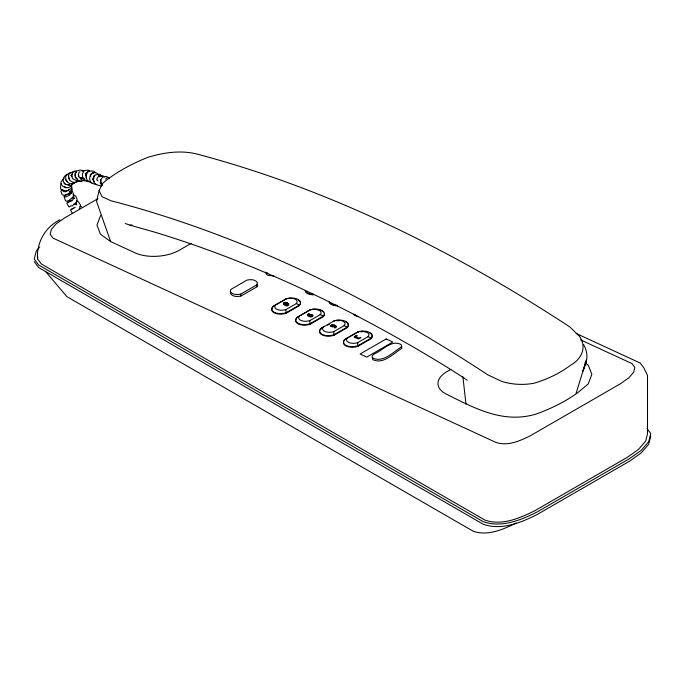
<?xml version="1.0" encoding="UTF-8"?>
<svg xmlns="http://www.w3.org/2000/svg" width="685" height="685" viewBox="0 0 685 685"><rect width="100%" height="100%" fill="white"/><g stroke="black" fill="none" stroke-linecap="round" stroke-linejoin="round"><path stroke-width="1.03" d="M60.914 183.477L60.537 188.795L61.205 189.574L66.376 191.004L69.048 190.062L71.283 188.118L71.523 183.888M73.997 196.809L73.877 198.153L72.028 200.756L68.08 202.503M99.094 190.644L102.039 196.698L111.15 200.851L114.438 201.647A1595.022 920.888 60 0 1 484.304 372.529L487.711 374.815L501.959 381.468A42.77 26.646 4.3 0 0 534.583 383.095A120.406 75.007 4.3 0 0 570.365 365.388A42.77 26.646 4.3 0 0 579.724 336.575L570.168 327.216L566.76 324.921A1595.022 920.888 60 0 0 196.895 154.039C180.609 149.972 163.587 152.524 147.763 157.362A120.44 47.462 -12.3 0 0 102.527 183.477L99.094 190.644L96.551 201.407L110.645 241.651M576.205 333.484L640.244 363.041L643.806 367.811L647.513 375.483L647.513 433.785L645.69 441.089L638.48 449.42L626.981 457.529L535.148 510.548C519.992 518.091 502.096 525.96 485.1 520.18L41.331 263.973L37.487 258.827L37.949 256.995M650.75 436.105L648.729 444.205L641.143 452.982L629.318 461.313L537.263 514.469C520.942 522.698 501.548 530.669 483.302 524.282L38.685 267.587L34.25 261.644M576.136 393.164L586.394 360.147L582.866 371.167C587.148 360.969 589.031 354.693 583.543 344.427M94.222 175.103L92.595 179.513L94.41 181.568M100.584 215.552L96.953 225.117L100.489 234.261L110.653 241.591L134.996 252.816A31.459 16.252 -4.7 0 0 179.376 250.188L191.235 243.338M71.454 175.822L72.148 174.127M256.935 284.763L257.397 282.511C255.145 279.249 250.393 279.309 246.917 280.139L230.828 289.43L230.365 291.682C232.617 294.944 237.37 294.884 240.846 294.053L256.935 284.763L257.098 286.724L241.009 296.014C237.532 296.845 232.78 296.905 230.528 293.642L230.417 292.504M257.098 286.724L257.56 284.481M79.169 208.762L80.359 206.682L80.453 204.986L78.492 201.947L76.506 200.414M61.975 189.394L60.879 191.269L62.087 194.591L63.791 195.345C67.541 195.088 70.778 192.613 72.173 189.163L71.548 185.875M72.661 183.717L71.077 186.192L68.646 187.57L65.811 187.707L63.26 186.637L61.581 184.667L60.914 182.064L64.227 178.117M87.483 171.635L85.813 173.844L86.344 178.168M39.721 246.985L36.271 250.975L34.25 259.076L38.685 265.018L483.302 521.713C501.548 528.101 520.942 520.129 537.263 511.901L629.318 458.753L641.143 450.413L648.729 441.637L650.75 433.536L646.948 428.442M71.771 189.848L73.62 194.403L72.85 197.357L68.526 200.688L66.565 201.236L65.495 200.714L64.125 196.715L65.88 194.788L71.189 193.461M71.916 206.219L76.609 202.058L77.071 199.07L75.71 196.124L72.995 194.531M71.24 205.646L68.962 207.007L66.805 203.299L68.183 201.732L71.737 200.14M105.516 179.11L107.425 177.638M59.963 219.825C45.253 226.932 36.476 242.695 37.487 258.827M77.542 180.951L73.355 183.589L69.947 183.743L67.498 182.124L65.726 179.761L65.777 176.156L67.233 174.375L70.461 172.466M69.502 189.291L65.854 191.612L64.03 191.689L62.027 190.336M275.627 304.825L272.801 306.615L272.844 307.171A9.924 5.129 -4.7 0 0 274.642 313.028A9.924 5.129 -4.7 0 0 286.125 313.293L299.473 305.587L299.422 305.031A9.924 5.129 -4.7 0 0 297.632 299.174A9.924 5.129 -4.7 0 0 286.15 298.908L275.627 304.825A7.715 3.99 -4.7 0 0 277.023 309.38A7.715 3.99 -4.7 0 0 285.953 309.586L296.331 303.592L299.422 305.031L286.082 312.737A9.924 5.129 -4.7 0 1 274.599 312.471A9.924 5.129 -4.7 0 1 272.801 306.615L286.15 298.908M323.371 316.616L323.329 316.059L320.229 314.62A7.715 3.99 -4.7 0 0 318.842 310.065A7.715 3.99 -4.7 0 0 309.911 309.86L296.699 317.634L296.751 318.191A9.924 5.129 -4.7 0 0 298.54 324.056A9.924 5.129 -4.7 0 0 310.031 324.322L323.371 316.616A9.924 5.129 -4.7 0 0 324.347 313.422M347.338 337.902L344.504 339.692L344.555 340.248A9.924 5.129 -4.7 0 0 346.345 346.105A9.924 5.129 -4.7 0 0 357.835 346.37L371.176 338.664L371.133 338.107A9.924 5.129 -4.7 0 0 369.335 332.251A9.924 5.129 -4.7 0 0 357.853 331.985L347.338 337.902A7.715 3.99 -4.7 0 0 348.733 342.457A7.715 3.99 -4.7 0 0 357.664 342.663L368.033 336.677L371.133 338.107L357.784 345.814A9.924 5.129 -4.7 0 1 346.302 345.548A9.924 5.129 -4.7 0 1 344.504 339.692L357.853 331.985L357.895 332.542M82.662 180.523L81.001 181.551L78.604 181.516L72.576 178.691L71.642 176.079L72.55 172.457L76.061 170.805M73.68 208.086L71.548 209.19M97.946 198.676L64.673 217.881L56.093 223.926L51.341 229.432L50.133 234.253L53.002 238.097L495.675 442.296C507.585 446.586 520.086 440.875 530.678 435.566L620.327 383.805L628.907 377.76L633.659 372.255L634.867 367.434L631.998 363.598L580.546 339.863M310.048 309.928L296.699 317.634A9.924 5.129 -4.7 0 0 298.497 323.5A9.924 5.129 -4.7 0 0 309.98 323.765L323.329 316.059A9.924 5.129 -4.7 0 0 321.53 310.194A9.924 5.129 -4.7 0 0 310.048 309.928L309.911 309.86M299.533 315.853A7.715 3.99 -4.7 0 0 300.929 320.409A7.715 3.99 -4.7 0 0 309.86 320.614L320.229 314.62M333.955 320.957L320.606 328.663L320.649 329.22A9.924 5.129 -4.7 0 0 322.447 335.085A9.924 5.129 -4.7 0 0 333.929 335.35L347.278 327.644L347.226 327.079A9.924 5.129 -4.7 0 0 345.437 321.222A9.924 5.129 -4.7 0 0 333.955 320.957L333.809 320.888A7.715 3.99 -4.7 0 1 342.74 321.094A7.715 3.99 -4.7 0 1 344.135 325.649L347.226 327.079L333.886 334.785A9.924 5.129 -4.7 0 1 322.395 334.52A9.924 5.129 -4.7 0 1 320.606 328.663L323.431 326.873A7.715 3.99 -4.7 0 0 324.827 331.437A7.715 3.99 -4.7 0 0 333.758 331.643L344.135 325.649M320.649 329.22L322.429 328.192M327.772 325.11L329.545 324.082M450.91 369.301L447.211 371.433A31.459 16.252 -4.7 0 0 447.099 394.483C475.381 408.705 503.68 423.784 535.995 414.1A143.319 74.057 -4.7 0 0 577.977 392.479L588.218 383.942L591.849 374.378L588.312 365.233L584.921 362.785M78.295 181.474L75.581 182.364L72.798 182.21L70.358 180.78L68.808 178.442L68.474 175.805L69.373 173.536L74.442 171.019M76.686 172.449L75.239 173.151L75.196 177.107L77.208 178.751M516.156 523.006C503.167 529.479 487.823 536.278 473.249 531.26L66.865 296.639L45.39 271.311M75.333 207.298L70.461 209.807L72.267 213.215M92.252 179.427L93.845 178.768M71.908 183.443L74.622 182.612L70.427 185.575L65.075 184.025L63.422 181.893L63.011 179.444L63.919 177.329L65.512 175.24L67.173 174.752M83.227 180.583L80.522 181.037L77.902 180.129L75.941 178.083L75.067 175.42L75.427 172.808L76.857 170.89L80.599 169.957L82.748 171.447M102.904 176.285L99.351 176.627L103.058 175.951L104.873 176.858M76.651 204.25L73.406 204.447M125.244 223.516L130.004 225.134L132.068 225.005M274.171 276.098L267.955 275.259L266.551 274.377L265.643 272.159M79.974 171.926L79.263 171.926L78.278 174.786L78.664 176.67L81.926 179.513M72.242 197.811L74.725 198.53M96.731 184.419L93.151 183.743L90.908 182.33C88.613 179.153 89.615 174.589 93.16 172.774L95.292 172.552L97.964 173.725M64.125 196.715L65.803 196.86L69.331 195.345L71.283 192.776L71.137 193.264L71 190.815L71.514 192.768M93.58 173.459L91.841 173.288L93.4 172.397L90.18 174.684L90.745 176.516M86.541 180.891L82.543 180.498L81.369 179.872L79.914 177.535L84.323 178.896M69.639 184.89L65.34 184.376L64.142 183.118M79.914 177.535L83.793 178.52M101.243 186.02L95.695 184.496L93.982 182.338L93.391 179.573L93.999 176.858L95.583 174.829L100.104 174.273L102.236 176.379M69.313 191.783L71.394 192.322L71 190.815M82.405 170.471L84.306 170.907M79.837 206.339L81.763 206.81M81.875 178.263L83.544 178.716M130.004 225.134L154.861 232.198A1571.81 907.488 60 0 1 446.928 367.134L465.192 378.728M89.418 181.97L86.635 181.165L83.844 179.136L82.543 176.636L82.423 173.836L84.135 170.548L88.185 170.128L89.709 171.438M69.236 191.543L70.949 192.048M69.459 191.68L71.394 192.322M109.634 177.946L105.969 176.422L102.793 177.167L101.226 179.17L100.652 181.885L102.442 185.395M92.021 183.178L87.32 180.266L86.216 177.732L86.31 174.898L87.509 172.44L89.444 170.933L94.076 171.241L95.181 172.731M266.388 272.407L267.784 273.289M70.701 175.377L72.208 176.379M465.86 379.37L467.17 380.269M99.736 176.55L98.563 175.737L101.046 176.208L98.674 176.319L97.244 177.937L96.679 179.65L98.032 180.986M100.053 182.989L101.406 184.325M64.673 186.423L65.957 187.716M65.751 179.71L67.164 181.251M401.299 346.208L401.924 348.263C393.943 353.212 383.189 364.831 372.845 359.651L372.22 357.604M68.466 176.096L69.459 179.924M85.223 173.236L85.616 175.017M78.492 174.435L78.903 176.336M76.215 201.895L76.677 204.969M100.532 179.727L101.029 184.008M462.906 376.724L465.963 404.056M357.835 346.37L357.664 342.663M333.929 335.35L333.758 331.643M310.031 324.322L309.86 320.614M286.125 313.293L285.953 309.586M240.846 294.053L241.009 296.014M298.369 300.09A9.924 5.129 -4.7 0 1 299.473 305.587M286.005 298.831A7.715 3.99 -4.7 0 1 294.935 299.037A7.715 3.99 -4.7 0 1 296.331 303.592M313.405 294.327A9.924 5.129 -4.7 0 1 305.193 290.543M313.447 294.884A9.924 5.129 -4.7 0 1 305.245 291.099M357.716 331.908A7.715 3.99 -4.7 0 1 366.638 332.114A7.715 3.99 -4.7 0 1 368.033 336.677M369.386 332.807A9.924 5.129 -4.7 0 1 371.176 338.664M360.849 331.874A9.924 5.129 -4.7 0 1 362.913 331.694M363.94 331.686A9.924 5.129 -4.7 0 1 365.944 331.848M345.48 321.779A9.924 5.129 -4.7 0 1 347.278 327.644M336.943 320.845A9.924 5.129 -4.7 0 1 339.015 320.666M317.146 309.688A9.924 5.129 -4.7 0 1 319.082 309.962M319.972 310.177A9.924 5.129 -4.7 0 1 323.397 311.949M337.303 305.356A9.924 5.129 -4.7 0 1 329.1 301.571M337.354 305.912A9.924 5.129 -4.7 0 1 329.142 302.128M355.763 315.263A9.924 5.129 -4.7 0 1 353.948 314.064M358.306 316.616A9.924 5.129 -4.7 0 1 353.999 314.629M312.48 315.682C309.055 318.671 308.524 312.874 312.48 315.682M357.57 337.859C358.418 339.606 360.079 336.823 360.952 337.534C358.289 340.411 356.996 337.525 354.539 337.525A2.175 1.122 -4.7 0 1 354.162 336.926L355.746 335.624L357.227 335.718C350.848 338.065 360.113 336.677 357.57 337.859M308.019 314.646L308.798 315.657C309.355 313.559 314.8 314.458 312.651 316.444C310.656 318.131 304.714 315.049 308.755 313.456L309.38 313.747L308.019 314.646M336.446 326.754L335.213 327.918L334.28 327.755L335.333 327.259A1.747 0.908 -4.7 0 0 335.641 326.668L334.862 325.846L332.927 327.019L330.564 326.351A2.226 1.147 -4.7 0 1 330.401 325.683C331.84 323.765 335.753 324.613 336.446 326.754M334.4 325.632L332.978 326.548L331.18 325.812A1.147 0.591 -4.7 0 1 331.549 325.306L334.4 325.632M373.942 353.999L372.083 355.994L372.717 358.041C383.052 363.221 393.806 351.602 401.795 346.653L401.17 344.598C391.306 339.221 382.453 350.857 373.942 353.999M283.864 302.898L283.436 303.147L284.481 303.986L283.47 304.568L284.806 304.26L285.748 305.005L284.772 305.57L285.217 305.775L286.073 305.279L287.118 306.126L287.546 305.878L286.501 305.031L287.4 304.517L288.873 305.116L287.828 304.268L288.83 303.686L287.494 303.994L286.561 303.25L287.529 302.684L287.083 302.479L286.227 302.975L285.191 302.136L284.763 302.376L285.799 303.224L284.909 303.738L283.864 302.898M286.133 303.489L285.225 304.012L286.167 304.765L287.075 304.243L286.133 303.489M386.152 338.981L360.113 354.017L366.749 357.082L392.788 342.046L386.152 338.981"/></g></svg>
